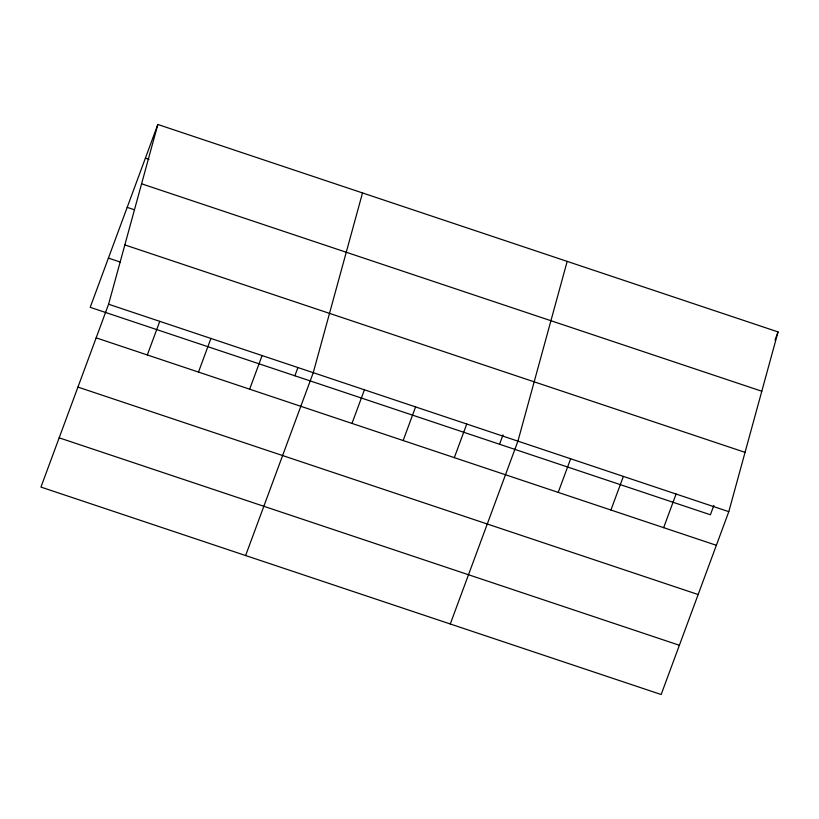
<?xml version="1.0" encoding="UTF-8"?>
<svg xmlns="http://www.w3.org/2000/svg" width="819" height="819" viewBox="0 0 819 819"><rect width="100%" height="100%" fill="white"/><g stroke="black" fill="none" stroke-linecap="round" stroke-linejoin="round"><path stroke-width="1.23" d="M108.589 304.228L157.842 124.478L778.05 331.92L728.797 511.67L661.158 694.522L40.95 487.08L108.589 304.228L728.797 511.67M362.51 192.936L313.257 372.686L245.618 555.528M567.178 261.394L517.925 441.134L450.286 623.986M157.842 124.478L90.203 307.33L710.411 514.772L713.881 505.395M147.318 354.965L159.756 321.345M198.485 372.082L210.923 338.452M249.652 389.189L262.09 355.569M294.871 375.788L297.901 367.577M351.986 423.423L364.424 389.793M403.153 440.53L415.591 406.91M454.32 457.647L466.758 424.027M499.539 444.246L503.009 434.858M558.21 492.393L570.648 458.773M610.923 510.022L623.361 476.402M663.646 527.661L676.084 494.031M775.05 340.039L778.05 331.92M145.403 158.108L148.966 159.295M141.585 183.794L761.793 391.236M127.18 207.35L134.326 209.736M124.836 244.912L745.055 452.354M108.415 258.087L120.311 262.07M96.151 337.848L716.359 545.29M77.938 387.09L698.146 594.533M59.163 437.827L679.381 645.27"/></g></svg>
